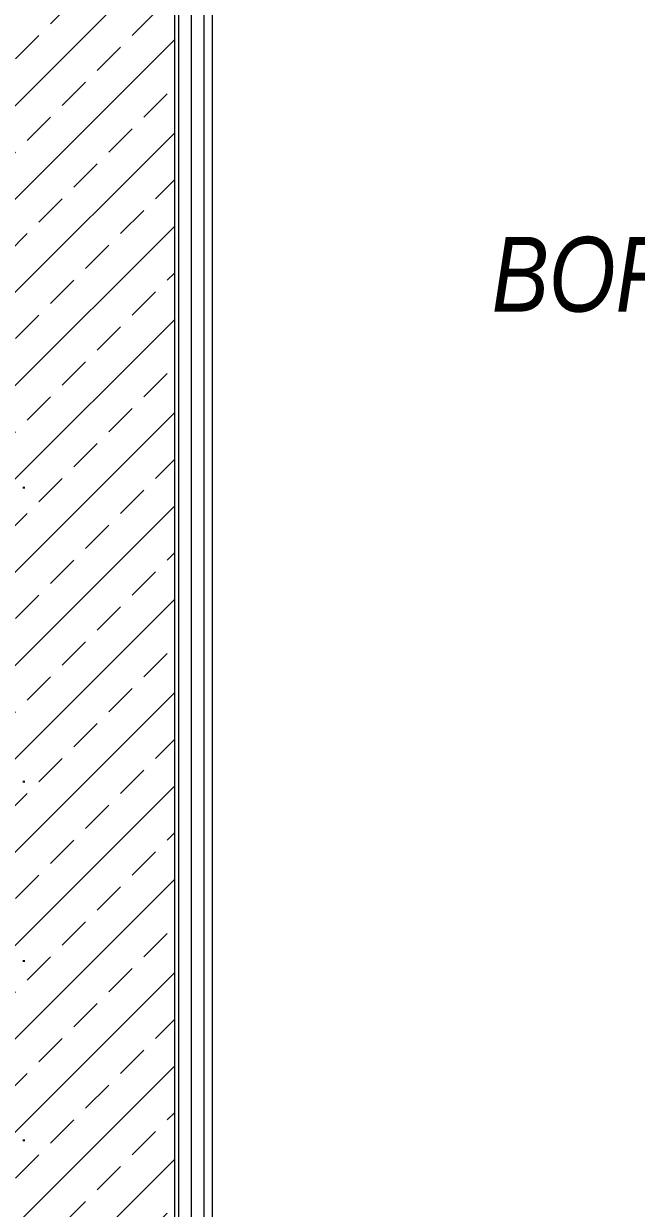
# Model space of a CAD drawing. Header units: centimetres. Extents: x 405464 to 563355, y 50011 to 66875.
# Drawn here: x 526170 to 526464, y 51680 to 52250 of the extents above; entities that cross this region are included whole.
import ezdxf

# ---------------------------------------------------------------- set-up
doc = ezdxf.new("R2010")
doc.units = ezdxf.units.CM
for name, color, linetype, lineweight in [('0-KRCN-MİMARİ-170326', 8, 'Continuous', 9), ('0-KRCN-TESİSAT', 7, 'Continuous', 30), ('0-MEK-DETAY-YAZI', 71, 'Continuous', 35), ('AS_TA_BETONARME', 5, 'Continuous', 9), ('AS_TA_TARAMA', 8, 'Continuous', 9), ('AS_YLT_DRENAJ LEVHA', 8, 'Continuous', 9), ('AS_YLT_ISI', 8, 'Continuous', 9), ('AS_YLT_SU', 8, 'Continuous', 9)]:
    doc.layers.add(name, color=color, linetype=linetype, lineweight=lineweight)
doc.styles.add('ÇAP-2', font='ARIALNBI.TTF')

# ---------------------------------------------------------------- blocks, each defined once
blk = doc.blocks.new('G$CE936221F')
at = {"layer": 'AS_TA_TARAMA', "transparency": 33554687}
h = blk.add_hatch(dxfattribs=at)
h.set_pattern_fill('ANSI33', color=256, scale=2.5, angle=180)
h.set_pattern_definition([(45, (-451004.754, -85811.2), (-11.22532015, 11.22532015), []), (45, (-450993.529, -85811.2), (-11.22532015, 11.22532015), [7.9375, -3.96875])])
h.paths.add_polyline_path([(914, -450), (884, -450), (884, -25), (334, -25), (334, -450), (304, -450), (304, -500), (914, -500)])
h.paths.add_polyline_path([(844, -75), (844, -340), (374, -340), (374, -75)], flags=16)
h.paths.add_polyline_path([(374, -370), (844, -370), (844, -450), (374, -450)], flags=16)
h.paths.add_polyline_path([(664, -75), (634, -75), (634, -340), (664, -340)], flags=0)
at = {"layer": 'AS_TA_BETONARME'}
blk.add_lwpolyline([(914, -500), (914, -450), (884, -450), (884, -25), (334, -25), (334, -450), (304, -450), (304, -500)], close=True, dxfattribs=at)
at = {"layer": 'AS_YLT_DRENAJ LEVHA'}
blk.add_lwpolyline([(893, -5), (893, -442.92)], dxfattribs=at)
at = {"layer": 'AS_YLT_ISI'}
blk.add_lwpolyline([(891, -6), (891, -442.76)], dxfattribs=at)
at = {"layer": 'AS_YLT_ISI', "ltscale": 0.35}
blk.add_lwpolyline([(888, -15), (888, -442.52)], dxfattribs=at)
at = {"layer": 'AS_YLT_SU'}
blk.add_lwpolyline([(915, -501), (915, -449), (885, -449), (885, -19), (333, -19), (333, -449), (303, -449), (303, -501)], dxfattribs=at)

msp = doc.modelspace()

# ---------------------------------------------------------------- linework, layer by layer
at = {"layer": '0-KRCN-TESİSAT', "color": 7, "linetype": 'Continuous'}
for p, q in [((526169.52, 52026.95), (526169.52, 52026.07)), ((526169.52, 51885.49), (526169.52, 51884.61)), ((526169.52, 51799.19), (526169.52, 51798.31)), ((526169.52, 51712.89), (526169.52, 51712.01))]:
    msp.add_line(p, q, dxfattribs=at)

# ---------------------------------------------------------------- block references
at = {"layer": '0-KRCN-MİMARİ-170326', "ltscale": 3, "xscale": 2, "yscale": 2, "zscale": 2}
msp.add_blockref('G$CE936221F', (524474.17, 52375.04), dxfattribs=at)

# ---------------------------------------------------------------- texts
at = {"layer": '0-MEK-DETAY-YAZI', "insert": (526394.7, 52147.23), "char_height": 36, "width": 2518.6137, "attachment_point": 1, "style": 'ÇAP-2'}
msp.add_mtext('\\A1;BORU NO{\\fTimes New Roman|b1|i1|c162|p34;^I}AİT OLDUĞU YER{\\fTimes New Roman|b1|i1|c162|p34;^I^I^I}ÇAPI\\P^I01^ISOĞUTMA REVİZE HATTI GİDİŞ^I6"\\P^I02^ISOĞUTMA REVİZE HATTI DÖNÜŞ^I6"{\\C8;\\P}^I03^IISITMA HATTI GİDİŞ^I^I^I6"^I^I\\P^I04^IISITMA HATTI DÖNÜŞ^I^I6"^I^I\\P^I05^IYUMUŞAK SU HATTI^I^I^I2"\\P^I06^IKULLANMA SUYU HATTI^I^I4"\\P^I07^ISEBİL SUYU HATTI^I^I^I2"\\P{\\fTimes New Roman|b1|i1|c162|p34;^I}08^IYANGIN SÖNDÜRME HATTI^I^I6"^I^I\\P^I^I\\P^I{\\fTimes New Roman|b1|i1|c162|p34;^I\\P}^I^I', dxfattribs=at)

doc.saveas('drawing.dxf')
